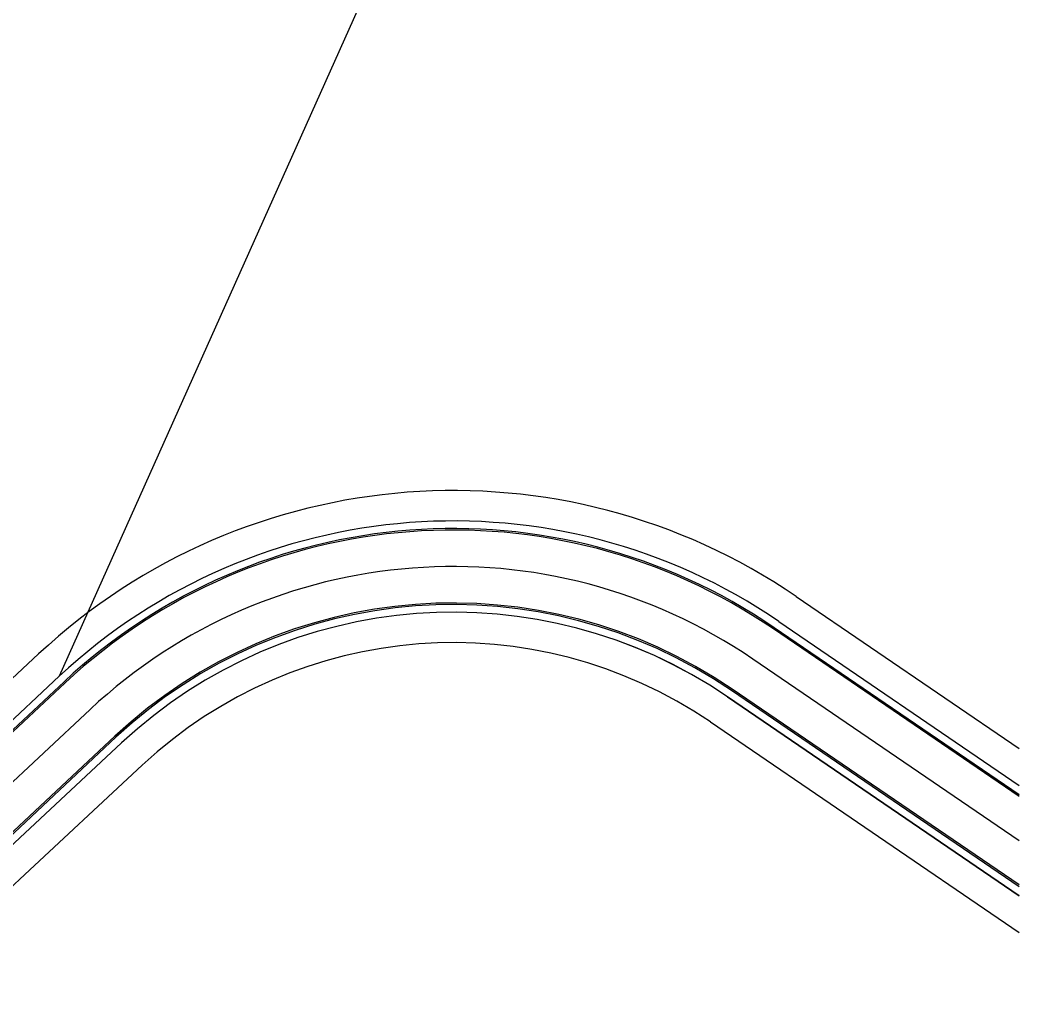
# Model space of a CAD drawing. Extents: x 5056 to 8489, y 7656 to 10510.
# Drawn here: x 7832 to 8489, y 9165 to 9820 of the extents above; entities that cross this region are included whole.
import ezdxf

# ---------------------------------------------------------------- set-up
doc = ezdxf.new("R2010")
doc.units = 0
for name, color, linetype in [('Ex Easements', 7, 'Continuous'), ('Ex Parcels', 7, 'Continuous'), ('Ex Roads', 7, 'Continuous')]:
    doc.layers.add(name, color=color, linetype=linetype)

msp = doc.modelspace()

# ---------------------------------------------------------------- linework, layer by layer
at = {"layer": 'Ex Easements'}
for points in [[(8342.34, 9441.24), (8488.98, 9341.18)], [(7763.61, 9328.33), (7844.06, 9403.36)], [(8285.97, 9358.65), (8488.98, 9220.12)], [(7831.82, 9255.21), (7912.26, 9330.23)]]:
    msp.add_lwpolyline(points, dxfattribs=at)
for centre, radius, start, end in [((8116.88, 9110.84), 400, 55.69117, 133.00444), ((8116.88, 9110.84), 300, 55.69113, 133.00442), ((7558.99, 9547.72), 400, 266.54143, 313.00595)]:
    msp.add_arc(centre, radius, start, end, dxfattribs=at)
at = {"layer": 'Ex Parcels'}
for p, q in [((8144.33, 10029.05), (7857.69, 9388.73)), ((8331.06, 9424.72), (8488.98, 9316.96)), ((7857.69, 9388.73), (7777.25, 9313.7)), ((8488.98, 9244.32), (8297.24, 9375.15)), ((8297.25, 9375.17), (8488.98, 9244.34)), ((7818.18, 9269.83), (7898.62, 9344.86))]:
    msp.add_line(p, q, dxfattribs=at)
for centre, radius, start, end in [((8116.88, 9110.84), 380, 55.69117, 133.00444), ((8116.88, 9110.84), 320, 55.69113, 133.00442), ((8116.87, 9110.83), 320, 55.69172, 133.0045)]:
    msp.add_arc(centre, radius, start, end, dxfattribs=at)
at = {"layer": 'Ex Roads'}
for p, q in [((8488.98, 9309.57), (8327.42, 9419.81)), ((8488.98, 9310.78), (8327.98, 9420.64)), ((8488.98, 9280.51), (8313.89, 9399.99)), ((7860.81, 9385.09), (7781.11, 9310.47)), ((7861.49, 9384.36), (7781.79, 9309.74)), ((8488.98, 9250.25), (8299.8, 9379.34)), ((8488.98, 9251.46), (8300.36, 9380.16)), ((7877.89, 9366.84), (7798.2, 9292.22)), ((7894.29, 9349.32), (7814.6, 9274.7)), ((7894.98, 9348.59), (7815.28, 9273.97))]:
    msp.add_line(p, q, dxfattribs=at)
for radius in [375, 374, 350, 326, 325]:
    msp.add_arc((8116.61, 9110.88), radius, 55.69167, 133.00495, dxfattribs=at)

doc.saveas('drawing.dxf')
